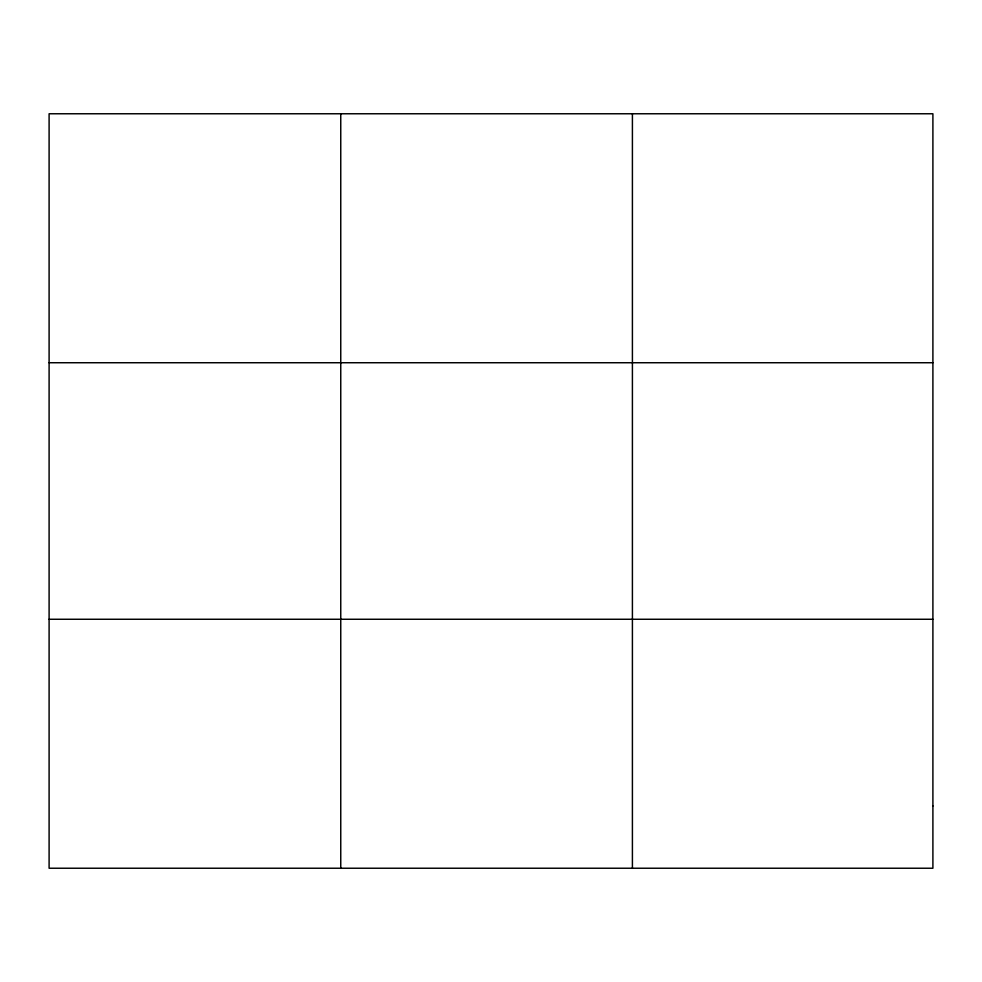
<?xml version="1.0" encoding="UTF-8"?>
<svg xmlns="http://www.w3.org/2000/svg" width="982" height="982" viewBox="0 0 982 982"><rect width="100%" height="100%" fill="white"/><g stroke="black" fill="none" stroke-linecap="round" stroke-linejoin="round"><path stroke-width="1.47" d="M340.754 868.235L340.754 113.765M632.408 868.235L632.408 113.765M49.1 362.739L932.9 362.739M49.1 619.261L932.9 619.261M932.9 805.989L932.9 868.235L49.1 868.235L49.1 113.765L932.9 113.765L932.9 805.989"/></g></svg>
